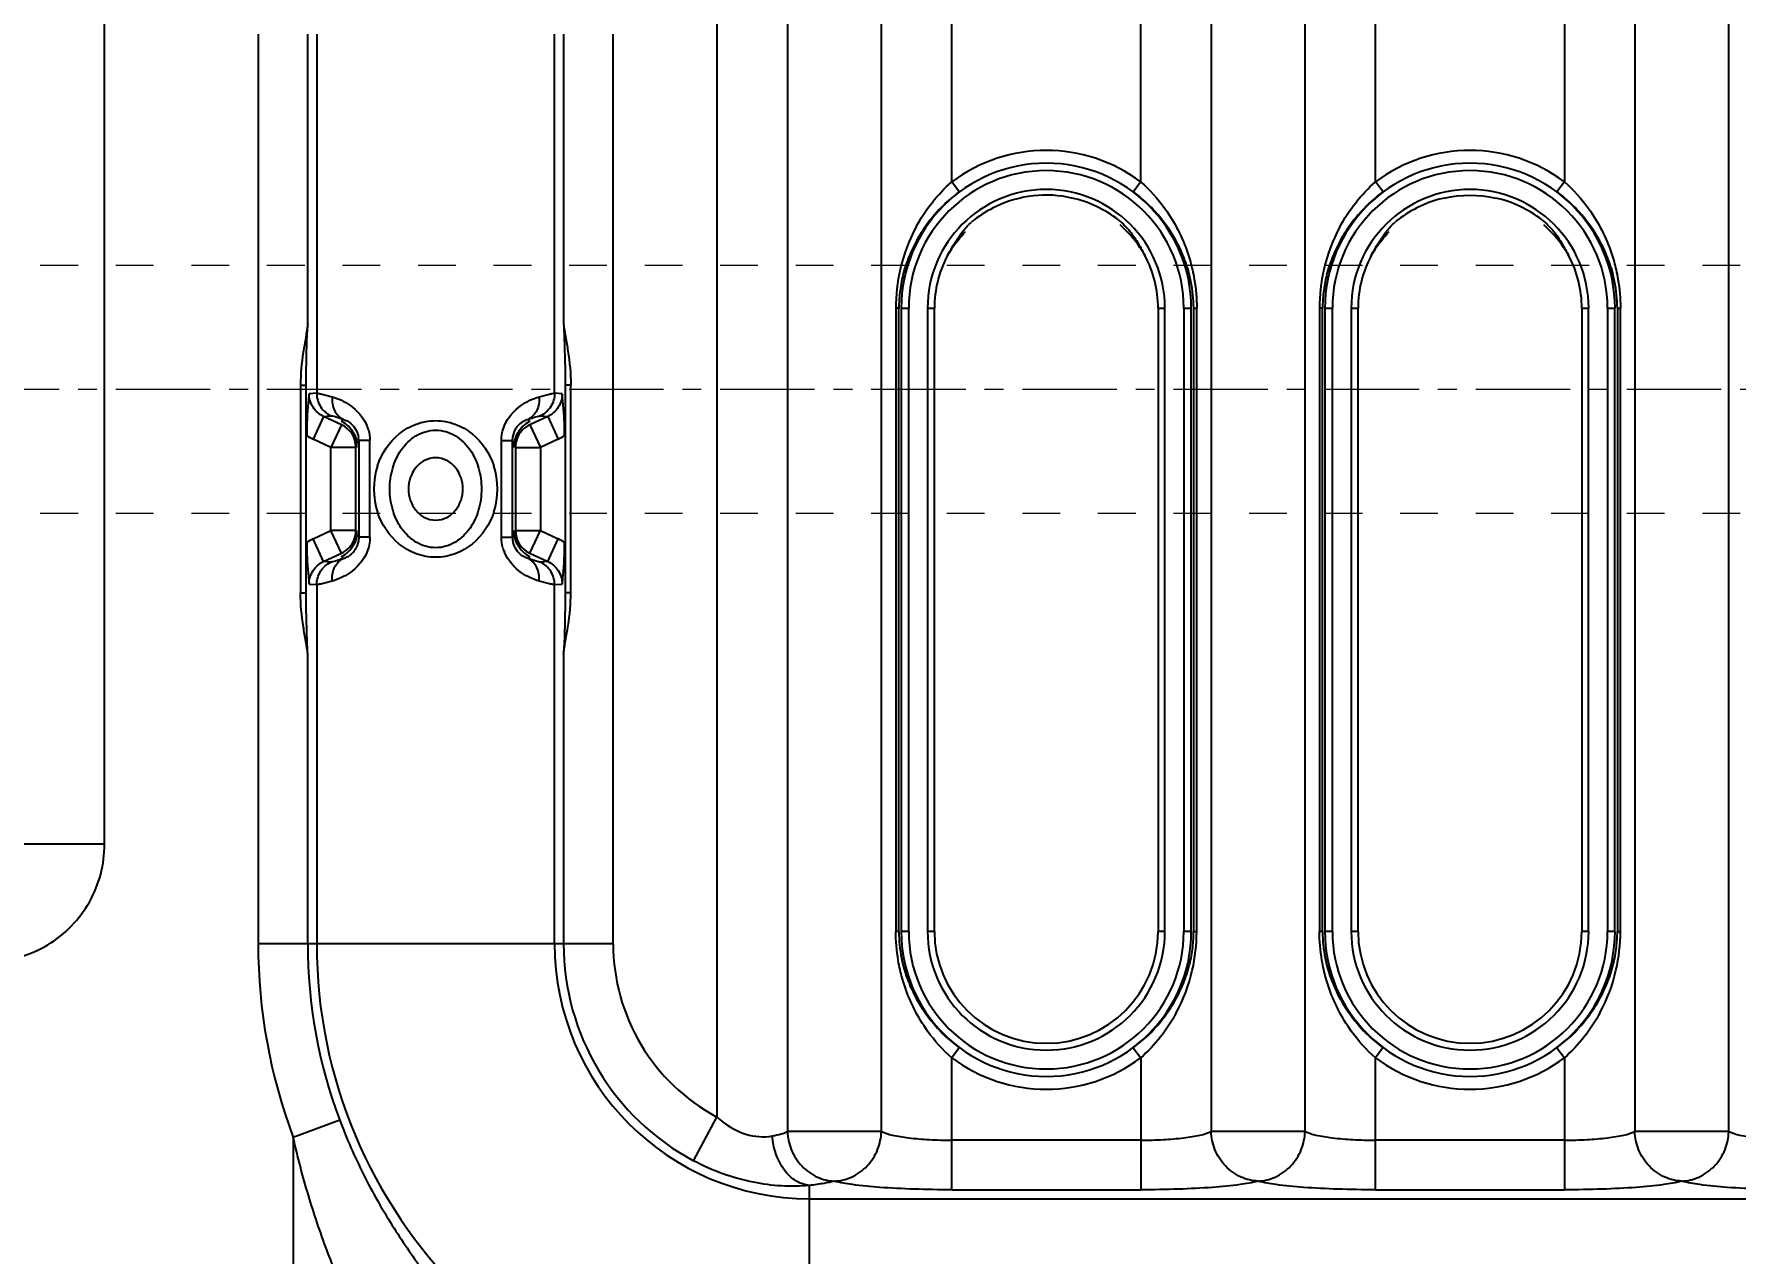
# Model space of a CAD drawing. Header units: millimetres. Extents: x 699 to 6116, y -3115 to -1923.
# Drawn here: x 881.8 to 950.5, y -2497.9 to -2448.7 of the extents above; entities that cross this region are included whole.
import ezdxf

# ---------------------------------------------------------------- set-up
doc = ezdxf.new("R2010")
doc.units = ezdxf.units.MM
doc.header["$LTSCALE"] = 16.335
doc.header["$PDMODE"] = 3
doc.header["$PDSIZE"] = 0.3125
doc.linetypes.add('CENTER', pattern=[0.6, 0.375, -0.075, 0.075, -0.075])
doc.linetypes.add('HIDDEN', pattern=[0.2, 0.1, -0.1])
doc.layers.get('0').update_dxf_attribs({"linetype": 'CONTINUOUS'})
doc.layers.get('Defpoints').update_dxf_attribs({"linetype": 'CONTINUOUS'})
doc.layers.add('cool', color=153, linetype='HIDDEN', lineweight=9)
doc.styles.get("Standard").update_dxf_attribs({"font": 'txt', "width": 0.8})
doc.dimstyles.get("Standard").update_dxf_attribs({"dimtxt": 0.15625, "dimasz": 0.1875, "dimexe": 0.125, "dimexo": 0.0625, "dimtad": 0, "dimtih": 1, "dimtoh": 1, "dimdsep": 46, "dimtxsty": 'Standard', "dimcen": 0.09, "dimadec": 0, "dimazin": 0, "dimtp": 0.01, "dimtm": 0.01, "dimtfac": 1, "dimtofl": 0, "dimtmove": 0, "dimatfit": 3, "dimfxl": 0, "dimtolj": 1, "dimarcsym": 0})

# ---------------------------------------------------------------- blocks, each defined once
blk = doc.blocks.new('*D757')
at = {"color": 4, "lineweight": -2}
blk.add_line((976.485, -2500.543), (755.484, -2500.543), dxfattribs=at)
at = {"layer": 'Defpoints', "color": 0}
for p in [(1045.847, -2423.043), (755.484, -2500.543), (976.547, -2500.543)]:
    blk.add_point(p, dxfattribs=at)
at = {"color": 6, "insert": (740.151, -2500.543), "char_height": 10, "attachment_point": 5}
blk.add_mtext('\\A1;77.50', dxfattribs=at)
blk = doc.blocks.new('*D758')
at = {"color": 4, "lineweight": -2}
blk.add_line((890.285, -2596.043), (755.484, -2596.043), dxfattribs=at)
at = {"layer": 'Defpoints', "color": 0}
for p in [(1045.847, -2423.043), (755.484, -2596.043), (890.347, -2596.043)]:
    blk.add_point(p, dxfattribs=at)
at = {"color": 6, "insert": (738.151, -2596.043), "char_height": 10, "attachment_point": 5}
blk.add_mtext('\\A1;173.00', dxfattribs=at)
blk = doc.blocks.new('*D759')
at = {"color": 4, "lineweight": -2}
blk.add_line((895.847, -2600.255), (895.847, -2670.053), dxfattribs=at)
at = {"layer": 'Defpoints', "color": 0}
for p in [(1045.847, -2423.043), (895.847, -2600.193), (895.847, -2670.053)]:
    blk.add_point(p, dxfattribs=at)
at = {"color": 6, "insert": (895.847, -2686.72), "char_height": 10, "attachment_point": 5, "rotation": 90}
blk.add_mtext('\\A1;150.00', dxfattribs=at)

msp = doc.modelspace()

# ---------------------------------------------------------------- linework, layer by layer
at = {"color": 7, "linetype": 'Continuous'}
for p, q in [((912.231, -2339.094), (912.231, -2492.991)), ((916.022, -2492.991), (916.022, -2339.094)), ((929.325, -2339.094), (929.325, -2492.991)), ((933.116, -2492.991), (933.116, -2339.094)), ((946.418, -2339.094), (946.418, -2492.991)), ((950.209, -2492.991), (950.209, -2339.094)), ((909.389, -2339.677), (909.389, -2492.408)), ((918.865, -2454.682), (918.865, -2433.712)), ((926.481, -2433.712), (926.481, -2454.682)), ((935.959, -2454.682), (935.959, -2433.712)), ((943.575, -2433.712), (943.575, -2454.682)), ((884.678, -2481.4), (884.678, -2440.99)), ((890.877, -2448.721), (890.877, -2485.422)), ((892.877, -2460.408), (892.877, -2448.721)), ((893.239, -2448.721), (893.239, -2463.212)), ((902.839, -2463.212), (902.839, -2448.721)), ((903.2, -2448.721), (903.2, -2460.407)), ((905.2, -2485.422), (905.2, -2448.721)), ((919.165, -2455.084), (918.865, -2454.682)), ((926.181, -2455.084), (926.481, -2454.682)), ((936.259, -2455.084), (935.959, -2454.682)), ((943.575, -2454.682), (943.275, -2455.084)), ((916.602, -2459.782), (916.602, -2484.919)), ((916.726, -2459.782), (916.602, -2459.782)), ((916.726, -2484.919), (916.726, -2459.782)), ((916.822, -2459.782), (916.822, -2484.919)), ((916.822, -2459.782), (917.123, -2459.782)), ((917.123, -2484.919), (917.123, -2459.782)), ((917.884, -2459.782), (917.884, -2484.919)), ((917.884, -2459.782), (918.16, -2459.782)), ((918.16, -2484.919), (918.16, -2459.782)), ((927.187, -2459.782), (927.187, -2484.919)), ((927.187, -2459.782), (927.463, -2459.782)), ((927.463, -2484.919), (927.463, -2459.782)), ((928.224, -2459.782), (928.224, -2484.919)), ((928.224, -2459.782), (928.525, -2459.782)), ((928.525, -2484.919), (928.525, -2459.782)), ((928.62, -2459.782), (928.62, -2484.919)), ((928.62, -2459.782), (928.745, -2459.782)), ((928.745, -2484.919), (928.745, -2459.782)), ((933.696, -2459.782), (933.696, -2484.919)), ((933.82, -2459.782), (933.696, -2459.782)), ((933.82, -2484.919), (933.82, -2459.782)), ((933.915, -2459.782), (933.915, -2484.919)), ((933.915, -2459.782), (934.216, -2459.782)), ((934.216, -2484.919), (934.216, -2459.782)), ((934.977, -2459.782), (934.977, -2484.919)), ((934.977, -2459.782), (935.253, -2459.782)), ((935.253, -2484.919), (935.253, -2459.782)), ((944.281, -2459.782), (944.281, -2484.919)), ((944.281, -2459.782), (944.556, -2459.782)), ((944.556, -2484.919), (944.556, -2459.782)), ((945.317, -2459.782), (945.317, -2484.919)), ((945.317, -2459.782), (945.618, -2459.782)), ((945.618, -2484.919), (945.618, -2459.782)), ((945.714, -2459.782), (945.714, -2484.919)), ((945.714, -2459.782), (945.838, -2459.782)), ((945.838, -2484.919), (945.838, -2459.782)), ((892.584, -2462.879), (892.584, -2471.265)), ((892.584, -2462.879), (892.814, -2462.879)), ((892.814, -2471.265), (892.814, -2462.878)), ((903.263, -2462.879), (903.263, -2471.265)), ((903.494, -2462.879), (903.263, -2462.879)), ((903.494, -2471.265), (903.494, -2462.879)), ((893.239, -2463.212), (892.931, -2463.238)), ((903.146, -2463.238), (902.839, -2463.212)), ((893.518, -2464.147), (893.094, -2465.057)), ((893.518, -2464.147), (893.814, -2464.122)), ((894.24, -2464.483), (893.518, -2464.147)), ((894.31, -2464.265), (894.24, -2464.349)), ((901.767, -2464.265), (901.837, -2464.349)), ((902.559, -2464.147), (901.837, -2464.483)), ((902.263, -2464.122), (902.559, -2464.147)), ((902.559, -2464.147), (902.983, -2465.057)), ((894.24, -2464.483), (893.815, -2465.393)), ((894.721, -2464.82), (894.72, -2464.822)), ((901.357, -2464.822), (901.357, -2464.82)), ((901.837, -2464.483), (902.262, -2465.393)), ((893.815, -2465.393), (893.094, -2465.057)), ((893.815, -2468.75), (893.815, -2465.393)), ((894.821, -2465.393), (893.815, -2465.393)), ((894.821, -2468.75), (894.821, -2465.393)), ((894.934, -2465.124), (894.853, -2465.219)), ((894.853, -2465.393), (894.853, -2465.219)), ((894.934, -2465.124), (894.934, -2469.02)), ((895.386, -2465.124), (894.934, -2465.124)), ((895.386, -2469.02), (895.386, -2465.124)), ((900.691, -2469.02), (900.691, -2465.124)), ((900.691, -2465.124), (901.143, -2465.124)), ((901.143, -2469.02), (901.143, -2465.124)), ((901.143, -2465.124), (901.224, -2465.219)), ((901.224, -2465.393), (901.224, -2465.219)), ((901.256, -2465.393), (901.256, -2468.75)), ((901.256, -2465.393), (902.262, -2465.393)), ((902.983, -2465.057), (902.262, -2465.393)), ((902.262, -2465.393), (902.262, -2468.75)), ((893.094, -2469.087), (893.815, -2468.75)), ((893.518, -2469.997), (893.094, -2469.087)), ((894.24, -2469.66), (893.815, -2468.75)), ((894.821, -2468.75), (893.815, -2468.75)), ((894.853, -2468.924), (894.853, -2468.75)), ((894.934, -2469.02), (894.853, -2468.924)), ((895.386, -2469.02), (894.934, -2469.02)), ((900.691, -2469.02), (901.143, -2469.02)), ((901.143, -2469.02), (901.224, -2468.924)), ((901.224, -2468.924), (901.224, -2468.75)), ((901.256, -2468.75), (902.262, -2468.75)), ((901.837, -2469.66), (902.262, -2468.75)), ((902.262, -2468.75), (902.983, -2469.087)), ((902.559, -2469.997), (902.983, -2469.087)), ((893.518, -2469.997), (894.24, -2469.66)), ((894.31, -2469.878), (894.24, -2469.795)), ((894.72, -2469.322), (894.721, -2469.324)), ((901.357, -2469.324), (901.357, -2469.322)), ((901.767, -2469.878), (901.837, -2469.795)), ((901.837, -2469.66), (902.559, -2469.997)), ((893.814, -2470.022), (893.518, -2469.997)), ((902.559, -2469.997), (902.263, -2470.022)), ((892.931, -2470.906), (893.239, -2470.932)), ((893.239, -2470.932), (893.239, -2485.422)), ((902.839, -2470.932), (903.146, -2470.906)), ((902.839, -2485.422), (902.839, -2470.932)), ((892.584, -2471.265), (892.814, -2471.265)), ((903.494, -2471.265), (903.263, -2471.265)), ((892.877, -2485.422), (892.877, -2473.737)), ((903.2, -2473.736), (903.2, -2485.422)), ((884.678, -2481.4), (877.34, -2481.4)), ((916.726, -2484.919), (916.602, -2484.919)), ((917.123, -2484.919), (916.822, -2484.919)), ((918.16, -2484.919), (917.884, -2484.919)), ((927.463, -2484.919), (927.187, -2484.919)), ((928.525, -2484.919), (928.224, -2484.919)), ((928.62, -2484.919), (928.745, -2484.919)), ((933.82, -2484.919), (933.696, -2484.919)), ((934.216, -2484.919), (933.915, -2484.919)), ((935.253, -2484.919), (934.977, -2484.919)), ((944.556, -2484.919), (944.281, -2484.919)), ((945.618, -2484.919), (945.317, -2484.919)), ((945.714, -2484.919), (945.838, -2484.919)), ((905.2, -2485.422), (890.877, -2485.422)), ((919.165, -2489.617), (918.865, -2490.019)), ((926.182, -2489.617), (926.482, -2490.019)), ((936.258, -2489.617), (935.958, -2490.019)), ((943.275, -2489.618), (943.575, -2490.02)), ((918.865, -2495.343), (918.865, -2490.019)), ((926.482, -2490.019), (926.482, -2495.343)), ((935.958, -2495.343), (935.958, -2490.019)), ((943.575, -2490.02), (943.575, -2495.343)), ((908.446, -2494.172), (909.388, -2492.408)), ((894.168, -2492.536), (892.295, -2493.239)), ((916.022, -2492.991), (912.231, -2492.991)), ((933.116, -2492.991), (929.325, -2492.991)), ((950.209, -2492.991), (946.418, -2492.991)), ((892.295, -2493.239), (892.295, -2510.99)), ((926.482, -2493.343), (918.865, -2493.343)), ((943.575, -2493.343), (935.958, -2493.343)), ((913.121, -2505.841), (913.121, -2495.168)), ((913.121, -2495.705), (987.187, -2495.705)), ((918.865, -2495.343), (926.482, -2495.343)), ((935.958, -2495.343), (943.575, -2495.343))]:
    msp.add_line(p, q, dxfattribs=at)
for centre, radius, start, end in [((922.673, -2459.782), 5.852, 0, 180), ((922.673, -2459.782), 6.365, 53.25265, 126.7475), ((939.767, -2459.782), 5.852, 0, 180), ((939.767, -2459.782), 6.365, 53.25404, 126.74729), ((922.673, -2459.782), 5.551, 0, 180), ((939.767, -2459.782), 5.551, 0, 180), ((922.673, -2459.782), 4.79, 0, 180), ((922.885, -2460.089), 6.235, 130.32735, 140.63796), ((922.988, -2460.203), 6.39, 126.74951, 130.36825), ((922.673, -2459.94), 4.72, 77.31378, 115.36042), ((922.658, -2459.985), 4.767, 64.70132, 77.25604), ((922.506, -2460.023), 6.157, 50.38103, 53.35029), ((922.41, -2460.14), 6.308, 42.47183, 50.38271), ((939.767, -2459.782), 4.79, 0, 180), ((939.985, -2460.095), 6.245, 129.13376, 140.63267), ((940.082, -2460.204), 6.391, 126.74968, 129.1911), ((939.782, -2459.985), 4.767, 102.73742, 115.29369), ((939.752, -2459.985), 4.767, 64.70447, 77.25971), ((939.6, -2460.023), 6.157, 50.38176, 53.3523), ((939.503, -2460.14), 6.308, 42.47353, 50.38345), ((922.719, -2460.045), 4.834, 115.32386, 127.69644), ((922.624, -2460.052), 4.842, 52.32297, 64.67072), ((922.59, -2459.984), 6.07, 29.03988, 42.53201), ((939.817, -2460.053), 4.843, 115.32611, 127.6773), ((939.717, -2460.051), 4.841, 52.32193, 64.67156), ((939.683, -2459.984), 6.07, 29.04019, 42.53371), ((923.467, -2459.749), 6.86, 151.72872, 167.09616), ((922.778, -2460.001), 6.097, 140.63949, 149.14188), ((921.209, -2458.091), 2.364, 127.68945, 131.06607), ((940.561, -2459.749), 6.86, 151.71123, 167.0773), ((939.871, -2460.001), 6.097, 140.63716, 149.13812), ((938.303, -2458.091), 2.365, 127.68953, 131.06867), ((922.607, -2459.901), 5.899, 150.95507, 157.88835), ((922.697, -2459.95), 6.001, 149.16099, 150.95991), ((922.713, -2459.913), 5.928, 21.68424, 29.02414), ((939.701, -2459.901), 5.899, 150.95431, 157.88447), ((939.79, -2459.95), 6.001, 149.15725, 150.9591), ((939.807, -2459.913), 5.928, 21.68543, 29.02443), ((922.452, -2459.839), 5.732, 157.88049, 165.89431), ((922.673, -2459.782), 4.514, 151.90092, 180), ((922.673, -2459.782), 4.514, 0, 28.15043), ((939.545, -2459.839), 5.732, 157.87644, 165.89194), ((939.767, -2459.782), 4.514, 151.90092, 180), ((939.767, -2459.782), 4.514, 0, 28.15043), ((923.591, -2459.786), 6.989, 167.0247, 179.96408), ((922.29, -2459.796), 5.564, 165.90868, 173.29352), ((922.99, -2459.799), 5.631, 0.17072, 11.28622), ((940.681, -2459.786), 6.985, 167.00343, 179.96793), ((939.384, -2459.797), 5.565, 165.90672, 173.2919), ((940.083, -2459.799), 5.631, 0.17075, 11.28696), ((922.184, -2459.783), 5.457, 173.30818, 179.99252), ((939.275, -2459.782), 5.455, 173.3054, 179.99398), ((893.809, -2465.265), 1.013, 25.92366, 64.94597), ((902.268, -2465.265), 1.013, 115.05415, 154.07646), ((901.981, -2465.031), 0.795, 105.56078, 113.42934), ((893.951, -2463.22), 2.027, 236.66827, 244.99272), ((893.818, -2465.393), 1.003, 0.00716, 65.0273), ((893.979, -2465.122), 0.955, 359.91146, 7.50329), ((893.758, -2465.137), 1.629, 15.77352, 22.41869), ((902.26, -2465.394), 1.005, 114.91365, 158.27541), ((902.126, -2463.22), 2.027, 295.00757, 303.33144), ((898.566, -2467.075), 3.022, 161.88906, 198.11414), ((897.511, -2467.075), 3.022, 341.88475, 18.11702), ((893.951, -2470.924), 2.027, 115.00705, 123.33196), ((893.817, -2468.749), 1.005, 294.91365, 338.27541), ((902.098, -2469.021), 0.955, 179.91145, 187.55306), ((902.259, -2468.75), 1.003, 180.00716, 245.0273), ((902.425, -2468.826), 1.169, 184.89005, 188.39347), ((902.126, -2470.924), 2.027, 56.66877, 64.99222), ((893.809, -2468.879), 1.013, 295.05415, 334.07646), ((894.097, -2469.112), 0.795, 285.56084, 293.44578), ((902.32, -2469.006), 1.629, 195.77356, 202.41846), ((902.268, -2468.879), 1.013, 205.92366, 244.94597), ((922.356, -2484.903), 5.63, 180.1698, 191.27471), ((922.673, -2484.919), 5.852, 180, 0), ((922.673, -2484.919), 5.551, 180, 360), ((922.673, -2484.919), 4.79, 180, 360), ((922.673, -2484.919), 4.514, 180, 0), ((921.759, -2484.915), 6.985, 347.00548, 359.96795), ((923.165, -2484.919), 5.455, 353.30609, 359.99398), ((939.45, -2484.903), 5.631, 180.17067, 191.2852), ((939.767, -2484.919), 5.852, 180, 0), ((939.767, -2484.919), 5.551, 180, 360), ((939.767, -2484.919), 4.79, 180, 360), ((939.767, -2484.919), 4.514, 180, 0), ((938.853, -2484.915), 6.985, 347.0025, 359.96792), ((940.259, -2484.919), 5.455, 353.30508, 359.99397), ((913.121, -2485.422), 22.244, 180, 200.57278), ((913.121, -2485.422), 20.244, 180, 200.57316), ((913.121, -2485.422), 19.882, 180, 270), ((913.121, -2485.422), 10.283, 180, 270), ((913.121, -2485.422), 9.921, 180, 241.88534), ((913.121, -2485.422), 7.921, 180, 241.88518), ((923.056, -2484.905), 5.565, 345.90824, 353.2926), ((940.15, -2484.905), 5.565, 345.90603, 353.29158), ((922.895, -2484.863), 5.732, 337.8789, 345.89346), ((939.988, -2484.863), 5.732, 337.87532, 345.89125), ((921.879, -2484.952), 6.86, 331.71499, 347.07932), ((938.973, -2484.952), 6.86, 331.70951, 347.07638), ((922.717, -2484.789), 5.924, 329.14758, 337.87251), ((939.81, -2484.789), 5.924, 329.14275, 337.86892), ((922.569, -2484.7), 6.097, 320.64093, 329.14144), ((939.662, -2484.7), 6.097, 320.63545, 329.13661), ((922.915, -2484.584), 6.277, 222.47406, 233.31278), ((922.44, -2484.593), 6.265, 306.67754, 320.62881), ((940.007, -2484.585), 6.275, 222.44996, 233.31512), ((939.533, -2484.593), 6.265, 306.67154, 320.62332), ((922.673, -2484.919), 6.365, 233.24807, 306.75227), ((939.767, -2484.919), 6.365, 233.24856, 306.74596)]:
    msp.add_arc(centre, radius, start, end, dxfattribs=at)
for points in [[(917.426, -2456.5), (917.792, -2455.819), (918.282, -2455.189), (918.865, -2454.682)], [(926.481, -2454.682), (926.848, -2455.001), (927.178, -2455.368), (927.462, -2455.763)], [(934.52, -2456.498), (934.886, -2455.818), (935.376, -2455.189), (935.959, -2454.682)], [(943.575, -2454.682), (943.942, -2455.001), (944.272, -2455.368), (944.555, -2455.763)], [(938.731, -2455.336), (939.405, -2455.184), (940.129, -2455.184), (940.803, -2455.336)], [(918.692, -2457.656), (918.876, -2457.31), (919.071, -2456.964), (919.318, -2456.66)], [(919.318, -2456.66), (919.421, -2456.534), (919.533, -2456.415), (919.656, -2456.308)], [(925.583, -2456.22), (925.758, -2456.355), (925.913, -2456.516), (926.051, -2456.688)], [(926.051, -2456.688), (926.175, -2456.844), (926.286, -2457.011), (926.389, -2457.182)], [(935.785, -2457.656), (935.97, -2457.31), (936.164, -2456.965), (936.412, -2456.66)], [(936.412, -2456.66), (936.514, -2456.534), (936.626, -2456.415), (936.749, -2456.308)], [(942.676, -2456.22), (942.851, -2456.354), (943.007, -2456.516), (943.145, -2456.688)], [(943.145, -2456.688), (943.269, -2456.844), (943.379, -2457.011), (943.482, -2457.182)], [(926.389, -2457.182), (926.481, -2457.336), (926.568, -2457.494), (926.653, -2457.652)], [(943.482, -2457.182), (943.575, -2457.336), (943.662, -2457.494), (943.747, -2457.652)], [(895.325, -2464.695), (895.364, -2464.834), (895.386, -2464.979), (895.386, -2465.124)], [(900.691, -2465.124), (900.691, -2464.916), (900.735, -2464.706), (900.815, -2464.514)], [(901.327, -2465.023), (901.281, -2465.139), (901.256, -2465.267), (901.256, -2465.393)], [(894.81, -2465.154), (894.817, -2465.205), (894.821, -2465.256), (894.821, -2465.306)], [(894.75, -2469.121), (894.796, -2469.004), (894.821, -2468.876), (894.821, -2468.75)], [(895.386, -2469.02), (895.386, -2469.227), (895.342, -2469.438), (895.262, -2469.629)], [(900.752, -2469.449), (900.713, -2469.31), (900.691, -2469.164), (900.691, -2469.02)], [(901.26, -2468.925), (901.258, -2468.896), (901.256, -2468.866), (901.256, -2468.837)], [(927.92, -2488.203), (927.554, -2488.883), (927.064, -2489.512), (926.482, -2490.019)], [(945.013, -2488.203), (944.648, -2488.884), (944.157, -2489.512), (943.575, -2490.02)], [(918.865, -2490.019), (918.499, -2489.7), (918.17, -2489.335), (917.886, -2488.941)], [(935.959, -2490.02), (935.592, -2489.7), (935.262, -2489.334), (934.978, -2488.938)]]:
    msp.add_open_spline(points, degree=3, dxfattribs=at)
for points, knots in [([(927.462, -2455.763), (927.857, -2456.314), (928.277, -2457.14), (928.52, -2458.015), (928.571, -2458.239)], [0, 0, 0, 0, 0.746536, 1, 1, 1, 1]), ([(944.555, -2455.763), (944.95, -2456.314), (945.37, -2457.139), (945.614, -2458.014), (945.665, -2458.239)], [0, 0, 0, 0, 0.746536, 1, 1, 1, 1]), ([(918.692, -2457.656), (918.74, -2457.571), (918.95, -2457.226), (919.203, -2456.907), (919.416, -2456.687)], [0, 0, 0, 0, 0.241256, 1, 1, 1, 1]), ([(926.653, -2457.651), (926.59, -2457.541), (926.31, -2457.091), (925.955, -2456.687), (925.651, -2456.423)], [0, 0, 0, 0, 0.240401, 1, 1, 1, 1]), ([(935.785, -2457.656), (935.833, -2457.571), (936.043, -2457.226), (936.296, -2456.907), (936.51, -2456.687)], [0, 0, 0, 0, 0.241256, 1, 1, 1, 1]), ([(943.746, -2457.651), (943.683, -2457.541), (943.403, -2457.091), (943.049, -2456.687), (942.745, -2456.423)], [0, 0, 0, 0, 0.240401, 1, 1, 1, 1]), ([(928.511, -2458.697), (928.495, -2458.613), (928.42, -2458.282), (928.315, -2457.958), (928.222, -2457.723)], [0, 0, 0, 0, 0.253093, 1, 1, 1, 1]), ([(945.605, -2458.697), (945.588, -2458.613), (945.514, -2458.282), (945.409, -2457.958), (945.315, -2457.723)], [0, 0, 0, 0, 0.253093, 1, 1, 1, 1]), ([(928.571, -2458.239), (928.599, -2458.364), (928.7, -2458.872), (928.744, -2459.391), (928.744, -2459.782)], [0, 0, 0, 0, 0.246522, 1, 1, 1, 1]), ([(945.665, -2458.239), (945.693, -2458.363), (945.793, -2458.872), (945.838, -2459.391), (945.838, -2459.782)], [0, 0, 0, 0, 0.246522, 1, 1, 1, 1]), ([(892.877, -2460.412), (892.86, -2460.594), (892.794, -2460.977), (892.644, -2461.791), (892.592, -2462.438), (892.584, -2462.879)], [0, 0, 0, 0, 0.220595, 0.468086, 1, 1, 1, 1]), ([(892.814, -2462.878), (892.814, -2462.665), (892.821, -2461.842), (892.844, -2461.018), (892.877, -2460.408)], [0, 0, 0, 0, 0.258531, 1, 1, 1, 1]), ([(903.2, -2460.407), (903.211, -2460.603), (903.246, -2461.427), (903.263, -2462.251), (903.263, -2462.879)], [0, 0, 0, 0, 0.238737, 1, 1, 1, 1]), ([(903.2, -2460.412), (903.217, -2460.58), (903.279, -2460.947), (903.425, -2461.762), (903.493, -2462.421), (903.493, -2462.879)], [0, 0, 0, 0, 0.204381, 0.447908, 1, 1, 1, 1]), ([(892.931, -2463.238), (892.919, -2463.356), (892.863, -2463.913), (892.837, -2464.473), (892.837, -2464.913)], [0, 0, 0, 0, 0.213143, 1, 1, 1, 1]), ([(893.518, -2464.147), (893.348, -2464.068), (893.044, -2463.81), (892.931, -2463.426), (892.931, -2463.238)], [0, 0, 0, 0, 0.499687, 1, 1, 1, 1]), ([(893.239, -2463.212), (893.265, -2463.21), (893.337, -2463.22), (893.547, -2463.264), (893.728, -2463.315), (893.865, -2463.355)], [0, 0, 0, 0, 0.124734, 0.334633, 1, 1, 1, 1]), ([(893.239, -2463.212), (893.239, -2463.399), (893.347, -2463.78), (893.645, -2464.042), (893.814, -2464.122)], [0, 0, 0, 0, 0.500609, 1, 1, 1, 1]), ([(893.865, -2463.355), (893.848, -2463.539), (893.899, -2463.909), (894.159, -2464.189), (894.31, -2464.265)], [0, 0, 0, 0, 0.522338, 1, 1, 1, 1]), ([(893.865, -2463.355), (894.118, -2463.429), (894.69, -2463.69), (895.127, -2464.187), (895.263, -2464.516)], [0, 0, 0, 0, 0.424984, 1, 1, 1, 1]), ([(900.815, -2464.514), (900.951, -2464.185), (901.388, -2463.689), (901.96, -2463.429), (902.212, -2463.355)], [0, 0, 0, 0, 0.574997, 1, 1, 1, 1]), ([(902.212, -2463.355), (902.229, -2463.539), (902.178, -2463.909), (901.918, -2464.189), (901.767, -2464.265)], [0, 0, 0, 0, 0.522336, 1, 1, 1, 1]), ([(902.212, -2463.355), (902.35, -2463.315), (902.531, -2463.264), (902.74, -2463.22), (902.812, -2463.21), (902.839, -2463.212)], [0, 0, 0, 0, 0.665367, 0.875266, 1, 1, 1, 1]), ([(902.839, -2463.212), (902.838, -2463.399), (902.73, -2463.78), (902.432, -2464.042), (902.263, -2464.122)], [0, 0, 0, 0, 0.500608, 1, 1, 1, 1]), ([(903.146, -2463.238), (903.146, -2463.426), (903.034, -2463.81), (902.73, -2464.068), (902.559, -2464.147)], [0, 0, 0, 0, 0.500463, 1, 1, 1, 1]), ([(903.24, -2464.913), (903.24, -2464.753), (903.231, -2464.193), (903.187, -2463.634), (903.146, -2463.238)], [0, 0, 0, 0, 0.287239, 1, 1, 1, 1]), ([(893.814, -2464.122), (893.835, -2464.12), (893.893, -2464.131), (894.059, -2464.174), (894.202, -2464.226), (894.31, -2464.265)], [0, 0, 0, 0, 0.123367, 0.332805, 1, 1, 1, 1]), ([(894.31, -2464.265), (894.421, -2464.296), (894.724, -2464.455), (894.897, -2464.783), (894.926, -2464.998)], [0, 0, 0, 0, 0.348001, 1, 1, 1, 1]), ([(895.694, -2466.135), (895.855, -2465.643), (896.316, -2464.945), (897.237, -2464.414), (898.038, -2464.266), (898.84, -2464.414), (899.761, -2464.945), (900.222, -2465.643), (900.383, -2466.135)], [0, 0, 0, 0, 0.24695, 0.372431, 0.500001, 0.627571, 0.753052, 1, 1, 1, 1]), ([(901.286, -2464.626), (901.315, -2464.58), (901.419, -2464.447), (901.56, -2464.347), (901.664, -2464.302)], [0, 0, 0, 0, 0.324676, 1, 1, 1, 1]), ([(901.767, -2464.265), (901.797, -2464.254), (901.901, -2464.217), (902.005, -2464.181), (902.08, -2464.159)], [0, 0, 0, 0, 0.290978, 1, 1, 1, 1]), ([(902.08, -2464.159), (902.118, -2464.148), (902.178, -2464.132), (902.24, -2464.12), (902.263, -2464.122)], [0, 0, 0, 0, 0.632876, 1, 1, 1, 1]), ([(894.72, -2464.822), (894.72, -2464.829), (894.728, -2464.848), (894.749, -2464.915), (894.771, -2464.975), (894.783, -2465.024)], [0, 0, 0, 0, 0.096382, 0.291016, 1, 1, 1, 1]), ([(894.853, -2465.219), (894.853, -2465.139), (894.839, -2465.031), (894.796, -2464.914), (894.772, -2464.863), (894.749, -2464.832), (894.738, -2464.814), (894.722, -2464.807), (894.721, -2464.816), (894.721, -2464.82)], [0, 0, 0, 0, 0.536338, 0.708417, 0.829475, 0.910471, 0.958231, 0.977628, 1, 1, 1, 1]), ([(894.783, -2465.024), (894.786, -2465.033), (894.797, -2465.076), (894.805, -2465.12), (894.81, -2465.154)], [0, 0, 0, 0, 0.21891, 1, 1, 1, 1]), ([(896.189, -2467.072), (896.189, -2466.791), (896.263, -2466.234), (896.609, -2465.47), (897.205, -2464.869), (898.038, -2464.615), (898.872, -2464.869), (899.468, -2465.47), (899.814, -2466.234), (899.888, -2466.791), (899.888, -2467.072)], [0, 0, 0, 0, 0.127226, 0.251152, 0.374267, 0.499976, 0.625725, 0.748852, 0.87278, 1, 1, 1, 1]), ([(901.143, -2465.124), (901.143, -2465.077), (901.156, -2464.903), (901.218, -2464.733), (901.286, -2464.626)], [0, 0, 0, 0, 0.271751, 1, 1, 1, 1]), ([(901.357, -2464.82), (901.356, -2464.817), (901.355, -2464.808), (901.339, -2464.814), (901.328, -2464.831), (901.306, -2464.863), (901.282, -2464.913), (901.237, -2465.03), (901.224, -2465.138), (901.224, -2465.219)], [0, 0, 0, 0, 0.021989, 0.041128, 0.088193, 0.169463, 0.290311, 0.46109, 1, 1, 1, 1]), ([(901.256, -2465.306), (901.256, -2465.246), (901.269, -2465.091), (901.317, -2464.943), (901.348, -2464.854)], [0, 0, 0, 0, 0.393345, 1, 1, 1, 1]), ([(901.348, -2464.854), (901.349, -2464.85), (901.352, -2464.84), (901.357, -2464.829), (901.357, -2464.822)], [0, 0, 0, 0, 0.362698, 1, 1, 1, 1]), ([(899.138, -2467.072), (899.138, -2466.769), (898.982, -2466.292), (898.502, -2465.894), (898.039, -2465.776), (897.575, -2465.894), (897.095, -2466.292), (896.939, -2466.769), (896.939, -2467.072)], [0, 0, 0, 0, 0.248549, 0.373894, 0.499976, 0.626048, 0.751414, 1, 1, 1, 1]), ([(899.888, -2467.072), (899.888, -2467.352), (899.814, -2467.91), (899.468, -2468.674), (898.872, -2469.274), (898.039, -2469.529), (897.205, -2469.274), (896.609, -2468.674), (896.263, -2467.91), (896.189, -2467.352), (896.189, -2467.072)], [0, 0, 0, 0, 0.127223, 0.251148, 0.374261, 0.499969, 0.625718, 0.748846, 0.872776, 1, 1, 1, 1]), ([(896.939, -2467.072), (896.939, -2467.374), (897.095, -2467.852), (897.575, -2468.25), (898.039, -2468.367), (898.502, -2468.25), (898.982, -2467.852), (899.138, -2467.374), (899.138, -2467.072)], [0, 0, 0, 0, 0.248557, 0.373906, 0.499992, 0.626075, 0.751443, 1, 1, 1, 1]), ([(900.383, -2468.009), (900.222, -2468.5), (899.761, -2469.198), (898.84, -2469.73), (898.039, -2469.878), (897.237, -2469.73), (896.316, -2469.198), (895.855, -2468.5), (895.694, -2468.009)], [0, 0, 0, 0, 0.246949, 0.372431, 0.500001, 0.627571, 0.753052, 1, 1, 1, 1]), ([(894.721, -2469.324), (894.721, -2469.327), (894.722, -2469.336), (894.738, -2469.33), (894.749, -2469.312), (894.772, -2469.281), (894.796, -2469.23), (894.839, -2469.113), (894.853, -2469.005), (894.853, -2468.924)], [0, 0, 0, 0, 0.022385, 0.041765, 0.089535, 0.170495, 0.291548, 0.463471, 1, 1, 1, 1]), ([(894.821, -2468.837), (894.821, -2468.898), (894.808, -2469.053), (894.76, -2469.201), (894.729, -2469.29)], [0, 0, 0, 0, 0.394218, 1, 1, 1, 1]), ([(894.934, -2469.02), (894.934, -2469.067), (894.921, -2469.241), (894.859, -2469.411), (894.791, -2469.518)], [0, 0, 0, 0, 0.27182, 1, 1, 1, 1]), ([(901.767, -2469.878), (901.656, -2469.847), (901.354, -2469.689), (901.18, -2469.361), (901.152, -2469.147)], [0, 0, 0, 0, 0.348046, 1, 1, 1, 1]), ([(901.224, -2468.924), (901.224, -2469.005), (901.237, -2469.114), (901.282, -2469.23), (901.306, -2469.281), (901.328, -2469.312), (901.339, -2469.33), (901.355, -2469.336), (901.356, -2469.327), (901.357, -2469.324)], [0, 0, 0, 0, 0.53878, 0.709627, 0.830417, 0.911609, 0.958791, 0.977938, 1, 1, 1, 1]), ([(901.296, -2469.127), (901.293, -2469.117), (901.282, -2469.074), (901.273, -2469.031), (901.268, -2468.996)], [0, 0, 0, 0, 0.21794, 1, 1, 1, 1]), ([(901.357, -2469.322), (901.357, -2469.315), (901.349, -2469.296), (901.329, -2469.232), (901.308, -2469.173), (901.296, -2469.127)], [0, 0, 0, 0, 0.097651, 0.292493, 1, 1, 1, 1]), ([(892.837, -2469.23), (892.837, -2469.391), (892.846, -2469.951), (892.89, -2470.509), (892.931, -2470.906)], [0, 0, 0, 0, 0.287238, 1, 1, 1, 1]), ([(895.262, -2469.629), (895.126, -2469.958), (894.689, -2470.454), (894.118, -2470.715), (893.865, -2470.788)], [0, 0, 0, 0, 0.574997, 1, 1, 1, 1]), ([(894.791, -2469.518), (894.761, -2469.564), (894.658, -2469.696), (894.517, -2469.797), (894.413, -2469.842)], [0, 0, 0, 0, 0.324542, 1, 1, 1, 1]), ([(894.729, -2469.29), (894.728, -2469.294), (894.725, -2469.304), (894.72, -2469.315), (894.72, -2469.322)], [0, 0, 0, 0, 0.362695, 1, 1, 1, 1]), ([(902.212, -2470.788), (901.959, -2470.715), (901.388, -2470.454), (900.95, -2469.957), (900.814, -2469.627)], [0, 0, 0, 0, 0.424984, 1, 1, 1, 1]), ([(903.146, -2470.906), (903.158, -2470.787), (903.214, -2470.23), (903.24, -2469.67), (903.24, -2469.23)], [0, 0, 0, 0, 0.213196, 1, 1, 1, 1]), ([(892.931, -2470.906), (892.931, -2470.718), (893.044, -2470.334), (893.348, -2470.075), (893.518, -2469.997)], [0, 0, 0, 0, 0.500367, 1, 1, 1, 1]), ([(893.239, -2470.932), (893.239, -2470.745), (893.347, -2470.363), (893.645, -2470.101), (893.814, -2470.022)], [0, 0, 0, 0, 0.500608, 1, 1, 1, 1]), ([(893.998, -2469.984), (893.96, -2469.996), (893.9, -2470.011), (893.837, -2470.024), (893.814, -2470.022)], [0, 0, 0, 0, 0.632899, 1, 1, 1, 1]), ([(893.865, -2470.788), (893.848, -2470.605), (893.899, -2470.235), (894.159, -2469.955), (894.31, -2469.878)], [0, 0, 0, 0, 0.522337, 1, 1, 1, 1]), ([(894.31, -2469.878), (894.28, -2469.889), (894.176, -2469.927), (894.072, -2469.962), (893.998, -2469.984)], [0, 0, 0, 0, 0.290956, 1, 1, 1, 1]), ([(902.212, -2470.788), (902.229, -2470.605), (902.178, -2470.235), (901.918, -2469.955), (901.767, -2469.878)], [0, 0, 0, 0, 0.522338, 1, 1, 1, 1]), ([(902.263, -2470.022), (902.242, -2470.023), (902.184, -2470.013), (902.018, -2469.97), (901.875, -2469.918), (901.767, -2469.878)], [0, 0, 0, 0, 0.123367, 0.332805, 1, 1, 1, 1]), ([(902.839, -2470.932), (902.838, -2470.745), (902.73, -2470.363), (902.432, -2470.101), (902.263, -2470.022)], [0, 0, 0, 0, 0.500609, 1, 1, 1, 1]), ([(902.559, -2469.997), (902.73, -2470.075), (903.034, -2470.334), (903.146, -2470.718), (903.146, -2470.906)], [0, 0, 0, 0, 0.499859, 1, 1, 1, 1]), ([(893.865, -2470.788), (893.728, -2470.828), (893.547, -2470.88), (893.337, -2470.923), (893.265, -2470.933), (893.239, -2470.932)], [0, 0, 0, 0, 0.665367, 0.875266, 1, 1, 1, 1]), ([(902.839, -2470.932), (902.812, -2470.933), (902.74, -2470.923), (902.531, -2470.88), (902.35, -2470.828), (902.212, -2470.788)], [0, 0, 0, 0, 0.124734, 0.334633, 1, 1, 1, 1]), ([(892.877, -2473.732), (892.86, -2473.563), (892.798, -2473.197), (892.652, -2472.382), (892.584, -2471.722), (892.584, -2471.265)], [0, 0, 0, 0, 0.204381, 0.447908, 1, 1, 1, 1]), ([(892.877, -2473.737), (892.866, -2473.54), (892.831, -2472.717), (892.814, -2471.892), (892.814, -2471.265)], [0, 0, 0, 0, 0.238737, 1, 1, 1, 1]), ([(903.263, -2471.265), (903.263, -2471.478), (903.257, -2472.302), (903.233, -2473.126), (903.2, -2473.736)], [0, 0, 0, 0, 0.258531, 1, 1, 1, 1]), ([(903.2, -2473.732), (903.217, -2473.55), (903.283, -2473.167), (903.433, -2472.352), (903.485, -2471.705), (903.494, -2471.265)], [0, 0, 0, 0, 0.220595, 0.468086, 1, 1, 1, 1]), ([(877.724, -2485.579), (878.082, -2485.769), (878.849, -2486.063), (880.469, -2486.235), (882.498, -2485.65), (883.963, -2484.131), (884.575, -2482.621), (884.678, -2481.805), (884.678, -2481.4)], [0, 0, 0, 0, 0.125506, 0.251043, 0.499995, 0.74896, 0.874499, 1, 1, 1, 1]), ([(916.776, -2486.463), (916.748, -2486.338), (916.647, -2485.829), (916.602, -2485.31), (916.602, -2484.919)], [0, 0, 0, 0, 0.246502, 1, 1, 1, 1]), ([(933.869, -2486.462), (933.841, -2486.338), (933.741, -2485.829), (933.696, -2485.31), (933.696, -2484.919)], [0, 0, 0, 0, 0.246522, 1, 1, 1, 1]), ([(916.835, -2486.003), (916.852, -2486.087), (916.926, -2486.418), (917.031, -2486.742), (917.124, -2486.977)], [0, 0, 0, 0, 0.253094, 1, 1, 1, 1]), ([(933.929, -2486.004), (933.946, -2486.089), (934.02, -2486.419), (934.125, -2486.743), (934.218, -2486.978)], [0, 0, 0, 0, 0.253093, 1, 1, 1, 1]), ([(917.886, -2488.941), (917.491, -2488.39), (917.071, -2487.563), (916.826, -2486.687), (916.776, -2486.463)], [0, 0, 0, 0, 0.74653, 1, 1, 1, 1]), ([(917.124, -2486.977), (917.191, -2487.145), (917.491, -2487.81), (917.915, -2488.418), (918.285, -2488.822)], [0, 0, 0, 0, 0.248201, 1, 1, 1, 1]), ([(934.978, -2488.938), (934.583, -2488.387), (934.164, -2487.562), (933.92, -2486.687), (933.869, -2486.462)], [0, 0, 0, 0, 0.746535, 1, 1, 1, 1]), ([(934.218, -2486.978), (934.285, -2487.146), (934.585, -2487.81), (935.008, -2488.417), (935.377, -2488.821)], [0, 0, 0, 0, 0.248206, 1, 1, 1, 1]), ([(909.389, -2492.408), (909.726, -2492.709), (910.431, -2493.162), (911.277, -2493.236), (911.628, -2493.168)], [0, 0, 0, 0, 0.558291, 1, 1, 1, 1]), ([(894.168, -2492.536), (894.449, -2493.284), (895.088, -2494.737), (896.229, -2496.744), (897.255, -2498.235), (898.004, -2499.25), (898.324, -2499.687), (898.457, -2499.885)], [0, 0, 0, 0, 0.280848, 0.556478, 0.80975, 0.916361, 1, 1, 1, 1]), ([(911.628, -2493.168), (911.746, -2493.145), (911.951, -2493.099), (912.151, -2493.031), (912.231, -2492.991)], [0, 0, 0, 0, 0.573617, 1, 1, 1, 1]), ([(913.121, -2495.168), (912.936, -2495.151), (912.535, -2495.007), (912.053, -2494.539), (911.731, -2493.894), (911.64, -2493.408), (911.628, -2493.168)], [0, 0, 0, 0, 0.207788, 0.456496, 0.731712, 1, 1, 1, 1]), ([(912.231, -2492.991), (912.239, -2493.237), (912.346, -2493.748), (912.768, -2494.412), (913.399, -2494.865), (913.893, -2494.982), (914.127, -2494.991)], [0, 0, 0, 0, 0.245221, 0.50845, 0.766424, 1, 1, 1, 1]), ([(914.127, -2494.991), (914.361, -2494.982), (914.855, -2494.865), (915.485, -2494.412), (915.907, -2493.748), (916.014, -2493.237), (916.022, -2492.991)], [0, 0, 0, 0, 0.233583, 0.491558, 0.754783, 1, 1, 1, 1]), ([(916.022, -2492.991), (916.16, -2493.059), (916.528, -2493.158), (917.173, -2493.262), (917.978, -2493.327), (918.56, -2493.343), (918.865, -2493.343)], [0, 0, 0, 0, 0.159977, 0.393163, 0.68192, 1, 1, 1, 1]), ([(926.482, -2493.343), (926.787, -2493.343), (927.369, -2493.327), (928.174, -2493.262), (928.819, -2493.158), (929.187, -2493.059), (929.325, -2492.991)], [0, 0, 0, 0, 0.318066, 0.606832, 0.840032, 1, 1, 1, 1]), ([(931.22, -2494.991), (930.986, -2494.982), (930.492, -2494.865), (929.862, -2494.412), (929.44, -2493.748), (929.333, -2493.237), (929.325, -2492.991)], [0, 0, 0, 0, 0.233579, 0.491554, 0.754781, 1, 1, 1, 1]), ([(931.22, -2494.991), (931.454, -2494.982), (931.948, -2494.865), (932.578, -2494.412), (933, -2493.748), (933.107, -2493.237), (933.116, -2492.991)], [0, 0, 0, 0, 0.233582, 0.491558, 0.754783, 1, 1, 1, 1]), ([(933.116, -2492.991), (933.253, -2493.059), (933.622, -2493.158), (934.267, -2493.262), (935.071, -2493.327), (935.654, -2493.343), (935.959, -2493.343)], [0, 0, 0, 0, 0.159965, 0.393174, 0.681948, 1, 1, 1, 1]), ([(943.575, -2493.343), (943.88, -2493.343), (944.462, -2493.327), (945.267, -2493.262), (945.912, -2493.158), (946.28, -2493.059), (946.418, -2492.991)], [0, 0, 0, 0, 0.318055, 0.606823, 0.840028, 1, 1, 1, 1]), ([(948.314, -2494.991), (948.079, -2494.982), (947.586, -2494.865), (946.955, -2494.412), (946.533, -2493.748), (946.426, -2493.237), (946.418, -2492.991)], [0, 0, 0, 0, 0.233579, 0.491555, 0.754782, 1, 1, 1, 1]), ([(948.314, -2494.991), (948.548, -2494.982), (949.041, -2494.865), (949.672, -2494.412), (950.094, -2493.748), (950.201, -2493.237), (950.209, -2492.991)], [0, 0, 0, 0, 0.233579, 0.491555, 0.754782, 1, 1, 1, 1]), ([(950.209, -2492.991), (950.347, -2493.059), (950.715, -2493.158), (951.36, -2493.262), (952.165, -2493.327), (952.747, -2493.343), (953.052, -2493.343)], [0, 0, 0, 0, 0.159969, 0.39318, 0.681951, 1, 1, 1, 1]), ([(895.137, -2501.289), (895.041, -2501.058), (894.811, -2500.548), (894.289, -2499.385), (893.603, -2497.72), (892.873, -2495.547), (892.471, -2494.021), (892.295, -2493.24)], [0, 0, 0, 0, 0.087593, 0.196343, 0.447301, 0.71887, 1, 1, 1, 1]), ([(913.121, -2495.168), (912.371, -2495.238), (910.739, -2495.133), (909.201, -2494.576), (908.446, -2494.172)], [0, 0, 0, 0, 0.468067, 1, 1, 1, 1]), ([(914.127, -2494.991), (913.989, -2495.032), (913.655, -2495.099), (913.317, -2495.145), (913.121, -2495.168)], [0, 0, 0, 0, 0.420447, 1, 1, 1, 1]), ([(918.865, -2495.343), (918.356, -2495.343), (917.388, -2495.327), (916.049, -2495.262), (914.977, -2495.158), (914.364, -2495.061), (914.127, -2494.991)], [0, 0, 0, 0, 0.32038, 0.61062, 0.844058, 1, 1, 1, 1]), ([(931.22, -2494.991), (930.983, -2495.061), (930.37, -2495.158), (929.297, -2495.262), (927.959, -2495.327), (926.99, -2495.343), (926.482, -2495.343)], [0, 0, 0, 0, 0.155949, 0.389401, 0.679643, 1, 1, 1, 1]), ([(935.958, -2495.343), (935.45, -2495.343), (934.481, -2495.327), (933.143, -2495.262), (932.07, -2495.158), (931.457, -2495.061), (931.22, -2494.991)], [0, 0, 0, 0, 0.320379, 0.610621, 0.844065, 1, 1, 1, 1]), ([(948.314, -2494.991), (948.076, -2495.061), (947.463, -2495.158), (946.391, -2495.262), (945.052, -2495.327), (944.083, -2495.343), (943.575, -2495.343)], [0, 0, 0, 0, 0.155949, 0.389404, 0.679649, 1, 1, 1, 1]), ([(953.052, -2495.343), (952.544, -2495.343), (951.575, -2495.327), (950.237, -2495.262), (949.164, -2495.158), (948.551, -2495.061), (948.314, -2494.991)], [0, 0, 0, 0, 0.320374, 0.610618, 0.844066, 1, 1, 1, 1])]:
    msp.add_open_spline(points, degree=3, knots=knots, dxfattribs=at)
at = {"layer": 'cool', "ltscale": 0.932966}
for p, q in [((866.847, -2458.043), (1316.517, -2458.043)), ((866.847, -2468.043), (1316.517, -2468.043))]:
    msp.add_line(p, q, dxfattribs=at)
at = {"layer": 'cool', "color": 1, "linetype": 'CENTER', "ltscale": 0.621977}
msp.add_line((866.847, -2463.043), (1330.847, -2463.043), dxfattribs=at)

# ---------------------------------------------------------------- dimensions: what is measured, and where the dimension line sits
for feature_location, offset, dtype, picture, middle in [((890.347, -2596.043), (-134.863, 0), 0, '*D758', (738.151, -2596.043)), ((976.547, -2500.543), (-221.063, 0), 0, '*D757', (740.151, -2500.543)), ((895.847, -2600.193), (0, -69.861), 1, '*D759', (895.847, -2686.72))]:
    dim = msp.add_ordinate_dim(feature_location=feature_location, offset=offset, dtype=dtype, origin=(1045.847, -2423.043), dimstyle='Standard', override={"dimtxt": 10, "dimasz": 10, "dimgap": 0, "dimtih": 0, "dimtoh": 0, "dimzin": 0, "dimcen": 0, "dimclrd": 4, "dimclre": 4, "dimclrt": 6, "dimadec": 2, "dimtp": 0, "dimtm": 0, "dimtzin": 0})
    dim.commit()
    dim.dimension.update_dxf_attribs({"geometry": picture, "text_midpoint": middle})

doc.saveas('drawing.dxf')
